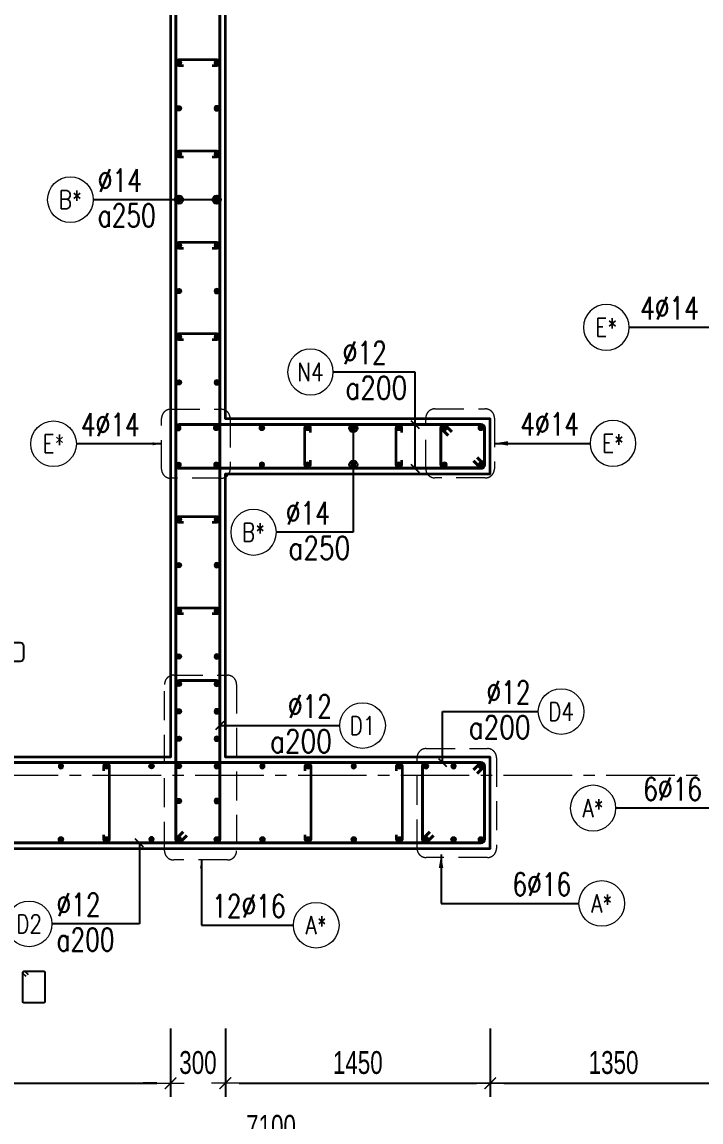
# Model space of a CAD drawing. Header units: millimetres. Extents: x 988833 to 1318015, y -9365 to 47591.
# Drawn here: x 1204783 to 1208500, y -1012 to 5008 of the extents above; entities that cross this region are included whole.
import ezdxf
from ezdxf.enums import TextEntityAlignment as Align

# ---------------------------------------------------------------- set-up
doc = ezdxf.new("R2010")
doc.units = ezdxf.units.MM
doc.header["$MEASUREMENT"] = 0
doc.linetypes.add('HIDDEN2', pattern=[4.7625, 3.175, -1.5875])
doc.linetypes.add('OF_Grid_1$0$CENTER2', pattern=[1.125, 0.75, -0.125, 0.125, -0.125])
doc.layers.get('0').update_dxf_attribs({"lineweight": 20})
doc.layers.get('Defpoints').update_dxf_attribs({"color": 151, "lineweight": 9})
for name, color, linetype, lineweight in [('KC-LEADER', 153, 'Continuous', 18), ('KC-THEP', 6, 'Continuous', 40), ('NDC_S_DIM', 1, 'Continuous', 15), ('NDC_S_HIDDEN', 8, 'HIDDEN2', 13), ('NDC_S_LEADER', 1, 'Continuous', 15), ('NDC_S_REBAR', 4, 'Continuous', 35), ('NDC_S_STIRRUP', 4, 'Continuous', 40), ('NDC_S_VN TEXT', 7, 'Continuous', 20), ('NDC_S_WALL', 6, 'Continuous', 35), ('OF_Grid_1$0$NDC_S_AXIS', 5, 'OF_Grid_1$0$CENTER2', 13)]:
    doc.layers.add(name, color=color, linetype=linetype, lineweight=lineweight)
doc.layers.add('Ligature', color=1, linetype='Continuous')
doc.styles.add('NDC_ARIAL', font='arial.ttf', dxfattribs={"width": 0.85})
doc.styles.add('NDC_DIM', font='', dxfattribs={"width": 0.75})
doc.styles.add('NDC_EN TXT', font='romans.shx', dxfattribs={"width": 0.8})
doc.styles.get('NDC_DIM').set_extended_font_data('Dotum')
doc.dimstyles.new('NDC_1-50', dxfattribs={"dimscale": 50, "dimtxt": 2.5, "dimasz": 1, "dimexe": 1.5, "dimexo": 0, "dimgap": 0.8, "dimtad": 1, "dimdec": 0, "dimdsep": 46, "dimtxsty": 'NDC_ARIAL', "dimblk": 'DIMMARK', "dimcen": 49999.938995, "dimdle": 1.5, "dimclrd": 1, "dimclre": 1, "dimclrt": 3, "dimadec": 0, "dimazin": 0, "dimtfac": 1, "dimtdec": 0, "dimtix": 1, "dimtmove": 2, "dimatfit": 3, "dimfxl": 1, "dimarcsym": 0})
doc.dimstyles.new('NDC_dim_30', dxfattribs={"dimscale": 30, "dimtxt": 2.5, "dimasz": 1.5, "dimexe": 1.5, "dimexo": 2.5, "dimgap": 1, "dimtad": 1, "dimdec": 0, "dimzin": 0, "dimdsep": 46, "dimtxsty": 'NDC_DIM', "dimblk": 'DIMMARK', "dimcen": 0.09, "dimdle": 1.2, "dimclrd": 1, "dimclre": 1, "dimclrt": 3, "dimadec": 0, "dimazin": 0, "dimtfac": 1, "dimtdec": 0, "dimtix": 1, "dimtofl": 0, "dimtmove": 0, "dimatfit": 3, "dimfxl": 6, "dimfxlon": 1, "dimtolj": 1, "dimtzin": 0, "dimarcsym": 0})
doc.dimstyles.new('NDC_dim_50', dxfattribs={"dimscale": 50, "dimtxt": 2.5, "dimasz": 1.5, "dimexe": 1.5, "dimexo": 2.5, "dimgap": 1, "dimtad": 1, "dimdec": 0, "dimzin": 0, "dimdsep": 46, "dimtxsty": 'NDC_DIM', "dimblk": 'DIMMARK', "dimcen": 0.09, "dimdle": 1.2, "dimclrd": 1, "dimclre": 1, "dimclrt": 3, "dimadec": 0, "dimazin": 0, "dimtfac": 1, "dimtdec": 0, "dimtix": 1, "dimtofl": 0, "dimtmove": 0, "dimatfit": 3, "dimfxl": 6, "dimfxlon": 1, "dimtolj": 1, "dimtzin": 0, "dimarcsym": 0})

# ---------------------------------------------------------------- blocks, each defined once
blk = doc.blocks.new('DIMMARK')
at = {"layer": 'NDC_S_DIM', "color": 1}
blk.add_line((-1.5, 0), (1, 0), dxfattribs=at)
at = {"layer": 'NDC_S_DIM', "color": 2, "const_width": 0.1}
blk.add_lwpolyline([(-0.424, -0.424), (0.424, 0.424)], dxfattribs=at)
blk = doc.blocks.new('*U9')
blk.add_circle((2.5, 0), 2.5)
at = {"layer": 'NDC_S_VN TEXT', "color": 3, "style": 'NDC_EN TXT', "width": 0.75}
blk.add_attdef('DK2', text='', height=2.5, dxfattribs=at).set_placement((-0.85, 0.85), align=Align.RIGHT)
at = {"layer": 'NDC_S_VN TEXT', "color": 7, "style": 'NDC_EN TXT', "width": 0.8}
blk.add_attdef('SH3', text='', height=2, dxfattribs=at).set_placement((2.5, 0), align=Align.MIDDLE)
blk = doc.blocks.new('THEP')
at = {"layer": 'KC-LEADER', "color": 6}
blk.add_circle((0, 0), 14, dxfattribs=at)
at = {"layer": 'KC-THEP'}
for p, q in [((-14, 0), (14, 0)), ((9.9, 9.9), (-9.9, -9.9)), ((-9.9, 9.9), (9.9, -9.9)), ((0, 14), (0, -14))]:
    blk.add_line(p, q, dxfattribs=at)
blk = doc.blocks.new('*U11')
blk.add_circle((-2.5, 0), 2.5)
at = {"layer": 'NDC_S_VN TEXT', "color": 3, "style": 'NDC_EN TXT', "width": 0.75}
for tag, p in [('DK1', (0.5, 0.85)), ('KC1', (0.5, -2.97))]:
    blk.add_attdef(tag, p, '', height=2.5, dxfattribs=at)
at = {"layer": 'NDC_S_VN TEXT', "color": 7, "style": 'NDC_EN TXT', "width": 0.8}
blk.add_attdef('SH2', text='', height=2, dxfattribs=at).set_placement((-2.5, 0), align=Align.MIDDLE)
blk = doc.blocks.new('*U10')
blk.add_circle((2.5, 0), 2.5)
at = {"layer": 'NDC_S_VN TEXT', "color": 3, "style": 'NDC_EN TXT'}
for tag, width, p in [('DK2', 0.75, (-0.85, 0.85)), ('KC2', 0.8, (-0.85, -2.97))]:
    blk.add_attdef(tag, text='', height=2.5, dxfattribs=dict(at, width=width)).set_placement(p, align=Align.RIGHT)
at = {"layer": 'NDC_S_VN TEXT', "color": 7, "style": 'NDC_EN TXT', "width": 0.8}
blk.add_attdef('SH3', text='', height=2, dxfattribs=at).set_placement((2.5, 0), align=Align.MIDDLE)
blk = doc.blocks.new('*U1293')
at = {"layer": 'KC-THEP', "rotation": 9.668564436380946}
blk.add_blockref('THEP', (0, 100.3), dxfattribs=at)
at = {"layer": 'KC-THEP', "xscale": -1, "rotation": 170.331435563619}
blk.add_blockref('THEP', (0, -100.3), dxfattribs=at)
blk = doc.blocks.new('*U1292')
at = {"layer": 'NDC_S_HIDDEN', "color": 0, "linetype": 'ByBlock', "lineweight": -2, "transparency": 16777216}
for p in [(0, 0), (250, 0), (500, 0), (750, 0), (1000, 0), (1250, 0)]:
    blk.add_blockref('*U1293', p, dxfattribs=at)
blk = doc.blocks.new('*U13')
blk.add_circle((-2.5, 0), 2.5)
at = {"layer": 'NDC_S_VN TEXT', "color": 3, "style": 'NDC_EN TXT', "width": 0.75}
blk.add_attdef('DK1', (0.5, 0.85), '', height=2.5, dxfattribs=at)
at = {"layer": 'NDC_S_VN TEXT', "color": 7, "style": 'NDC_EN TXT', "width": 0.8}
blk.add_attdef('SH2', text='', height=2, dxfattribs=at).set_placement((-2.5, 0), align=Align.MIDDLE)
blk = doc.blocks.new('*D1299')
at = {"layer": 'Defpoints', "color": 0, "transparency": 16777216}
for p in [(1202596.5, 485.6), (1209696.3, -336), (1202596.5, -1148.8)]:
    blk.add_point(p, dxfattribs=at)
at = {"layer": 'NDC_S_DIM', "color": 1, "lineweight": -2, "transparency": 16777216}
for p, q in [((1202596.5, -848.8), (1202596.5, -1223.8)), ((1209696.3, -848.8), (1209696.3, -1223.8)), ((1209621.3, -1148.8), (1202671.5, -1148.8))]:
    blk.add_line(p, q, dxfattribs=at)
at = {"layer": 'NDC_S_DIM', "color": 1, "lineweight": -2, "transparency": 16777216, "xscale": 75, "yscale": 75, "zscale": 75, "rotation": 180}
blk.add_blockref('DIMMARK', (1202596.5, -1148.8), dxfattribs=at)
at = {"layer": 'NDC_S_DIM', "color": 1, "lineweight": -2, "transparency": 16777216, "xscale": 75, "yscale": 75, "zscale": 75}
blk.add_blockref('DIMMARK', (1209696.3, -1148.8), dxfattribs=at)
at = {"layer": 'NDC_S_DIM', "color": 3, "transparency": 16777216, "insert": (1206146.4, -1036.2), "char_height": 125, "attachment_point": 5, "style": 'NDC_DIM'}
blk.add_mtext('\\A1;7100', dxfattribs=at)
blk = doc.blocks.new('*D1323')
at = {"layer": 'Defpoints', "color": 0, "ltscale": 200, "transparency": 16777216}
for p in [(1205596.5, 985.6), (1202896.5, 485.6), (1205596.5, -799.6)]:
    blk.add_point(p, dxfattribs=at)
at = {"layer": 'NDC_S_DIM', "color": 1, "lineweight": -2, "ltscale": 200, "transparency": 16777216}
for p, q in [((1202896.5, -499.6), (1202896.5, -874.6)), ((1205596.5, -499.6), (1205596.5, -874.6)), ((1202971.5, -799.6), (1205521.5, -799.6))]:
    blk.add_line(p, q, dxfattribs=at)
at = {"layer": 'NDC_S_DIM', "color": 1, "lineweight": -2, "ltscale": 200, "transparency": 16777216, "xscale": 75, "yscale": 75, "zscale": 75, "rotation": 180}
blk.add_blockref('DIMMARK', (1202896.5, -799.6), dxfattribs=at)
at = {"layer": 'NDC_S_DIM', "color": 1, "lineweight": -2, "ltscale": 200, "transparency": 16777216, "xscale": 75, "yscale": 75, "zscale": 75}
blk.add_blockref('DIMMARK', (1205596.5, -799.6), dxfattribs=at)
at = {"layer": 'NDC_S_DIM', "color": 3, "ltscale": 200, "transparency": 16777216, "insert": (1204246.5, -687), "char_height": 125, "attachment_point": 5, "style": 'NDC_DIM'}
blk.add_mtext('\\A1;2700', dxfattribs=at)
blk = doc.blocks.new('*D1324')
at = {"layer": 'Defpoints', "color": 0, "ltscale": 200, "transparency": 16777216}
for p in [(1205596.5, 985.6), (1205896.5, 985.6), (1205896.5, -799.6)]:
    blk.add_point(p, dxfattribs=at)
at = {"layer": 'NDC_S_DIM', "color": 1, "lineweight": -2, "ltscale": 200, "transparency": 16777216}
for p, q in [((1205596.5, -499.6), (1205596.5, -874.6)), ((1205896.5, -499.6), (1205896.5, -874.6)), ((1205521.5, -799.6), (1205446.5, -799.6)), ((1205971.5, -799.6), (1206046.5, -799.6))]:
    blk.add_line(p, q, dxfattribs=at)
at = {"layer": 'NDC_S_DIM', "color": 1, "lineweight": -2, "ltscale": 200, "transparency": 16777216, "xscale": 75, "yscale": 75, "zscale": 75}
blk.add_blockref('DIMMARK', (1205596.5, -799.6), dxfattribs=at)
at = {"layer": 'NDC_S_DIM', "color": 1, "lineweight": -2, "ltscale": 200, "transparency": 16777216, "xscale": 75, "yscale": 75, "zscale": 75, "rotation": 180}
blk.add_blockref('DIMMARK', (1205896.5, -799.6), dxfattribs=at)
at = {"layer": 'NDC_S_DIM', "color": 3, "ltscale": 200, "transparency": 16777216, "insert": (1205746.5, -687), "char_height": 125, "attachment_point": 5, "style": 'NDC_DIM'}
blk.add_mtext('\\A1;300', dxfattribs=at)
blk = doc.blocks.new('*D1325')
at = {"layer": 'Defpoints', "color": 0, "ltscale": 200, "transparency": 16777216}
for p in [(1205896.5, 985.6), (1207346.5, 985.6), (1207346.5, -799.6)]:
    blk.add_point(p, dxfattribs=at)
at = {"layer": 'NDC_S_DIM', "color": 1, "lineweight": -2, "ltscale": 200, "transparency": 16777216}
for p, q in [((1205896.5, -499.6), (1205896.5, -874.6)), ((1207346.5, -499.6), (1207346.5, -874.6)), ((1205971.5, -799.6), (1207271.5, -799.6))]:
    blk.add_line(p, q, dxfattribs=at)
at = {"layer": 'NDC_S_DIM', "color": 1, "lineweight": -2, "ltscale": 200, "transparency": 16777216, "xscale": 75, "yscale": 75, "zscale": 75, "rotation": 180}
blk.add_blockref('DIMMARK', (1205896.5, -799.6), dxfattribs=at)
at = {"layer": 'NDC_S_DIM', "color": 1, "lineweight": -2, "ltscale": 200, "transparency": 16777216, "xscale": 75, "yscale": 75, "zscale": 75}
blk.add_blockref('DIMMARK', (1207346.5, -799.6), dxfattribs=at)
at = {"layer": 'NDC_S_DIM', "color": 3, "ltscale": 200, "transparency": 16777216, "insert": (1206621.5, -687), "char_height": 125, "attachment_point": 5, "style": 'NDC_DIM'}
blk.add_mtext('\\A1;1450', dxfattribs=at)
blk = doc.blocks.new('*D1326')
at = {"layer": 'Defpoints', "color": 0, "ltscale": 200, "transparency": 16777216}
for p in [(1207346.5, 985.6), (1208696.5, 948.4), (1208696.5, -799.6)]:
    blk.add_point(p, dxfattribs=at)
at = {"layer": 'NDC_S_DIM', "color": 1, "lineweight": -2, "ltscale": 200, "transparency": 16777216}
for p, q in [((1207346.5, -499.6), (1207346.5, -874.6)), ((1208696.5, -499.6), (1208696.5, -874.6)), ((1207421.5, -799.6), (1208621.5, -799.6))]:
    blk.add_line(p, q, dxfattribs=at)
at = {"layer": 'NDC_S_DIM', "color": 1, "lineweight": -2, "ltscale": 200, "transparency": 16777216, "xscale": 75, "yscale": 75, "zscale": 75, "rotation": 180}
blk.add_blockref('DIMMARK', (1207346.5, -799.6), dxfattribs=at)
at = {"layer": 'NDC_S_DIM', "color": 1, "lineweight": -2, "ltscale": 200, "transparency": 16777216, "xscale": 75, "yscale": 75, "zscale": 75}
blk.add_blockref('DIMMARK', (1208696.5, -799.6), dxfattribs=at)
at = {"layer": 'NDC_S_DIM', "color": 3, "ltscale": 200, "transparency": 16777216, "insert": (1208021.5, -687), "char_height": 125, "attachment_point": 5, "style": 'NDC_DIM'}
blk.add_mtext('\\A1;1350', dxfattribs=at)

msp = doc.modelspace()

# ---------------------------------------------------------------- linework, layer by layer
at = {"layer": 'Ligature', "elevation": 0}
msp.add_lwpolyline([(1204623.3, 1612.5), (1204773.5, 1612.5, -0.414214), (1204791.1, 1594.9), (1204791.1, 1525.8, -0.414214), (1204773.5, 1508.2), (1204285.3, 1508.2)], format="xyb", dxfattribs=at)
at = {"layer": 'Ligature'}
msp.add_lwpolyline([(1204806, -216.2), (1204790.1, -200.3, -0.668179), (1204795.9, -186.3), (1204900.5, -186.3, -0.414214), (1204908.6, -194.5), (1204908.6, -351.6, -0.414214), (1204900.5, -359.8), (1204795.9, -359.8, -0.414214), (1204787.7, -351.6), (1204787.7, -194.5, -0.668179), (1204801.6, -188.7), (1204817.6, -204.7)], format="xyb", dxfattribs=at)
at = {"layer": 'NDC_S_HIDDEN', "ltscale": 50}
for points in [[(1207043.7, 2890.7), (1207319.6, 2890.7, -0.414214), (1207369.6, 2840.7), (1207369.6, 2563.2, -0.414214), (1207319.6, 2513.2), (1207043.7, 2513.2, -0.414214), (1206993.7, 2563.2), (1206993.7, 2840.7, -0.414214)], [(1205597.3, 2888.5), (1205873.1, 2888.5, -0.414214), (1205923.1, 2838.5), (1205923.1, 2561, -0.414214), (1205873.1, 2511), (1205597.3, 2511, -0.414214), (1205547.3, 2561), (1205547.3, 2838.5, -0.414214)], [(1205908.1, 422.2), (1205613.7, 422.2, -0.414214), (1205563.7, 472.2), (1205563.7, 1383.2, -0.414214), (1205613.7, 1433.2), (1205908.1, 1433.2, -0.414214), (1205958.1, 1383.2), (1205958.1, 472.2, -0.414214)], [(1206995.7, 1031.8), (1207330.9, 1031.8, -0.414214), (1207380.9, 981.8), (1207380.9, 485.6, -0.414214), (1207330.9, 435.6), (1206995.7, 435.6, -0.414214), (1206945.7, 485.6), (1206945.7, 981.8, -0.414214)]]:
    msp.add_lwpolyline(points, format="xyb", close=True, dxfattribs=at)
at = {"layer": 'NDC_S_REBAR'}
for points in [[(1205824.2, 4770.6), (1205849.2, 4770.6, 1), (1205849.2, 4800.6), (1205642.2, 4800.6, 1), (1205642.2, 4770.6), (1205667.2, 4770.6)], [(1205824.2, 4270.6), (1205849.2, 4270.6, 1), (1205849.2, 4300.6), (1205642.2, 4300.6, 1), (1205642.2, 4270.6), (1205667.2, 4270.6)], [(1205824.2, 3770.6), (1205849.2, 3770.6, 1), (1205849.2, 3800.6), (1205642.2, 3800.6, 1), (1205642.2, 3770.6), (1205667.2, 3770.6)], [(1205824.2, 3270.6), (1205849.2, 3270.6, 1), (1205849.2, 3300.6), (1205642.2, 3300.6, 1), (1205642.2, 3270.6), (1205667.2, 3270.6)], [(1206361.7, 2610.9), (1206361.7, 2585.9, -1), (1206331.7, 2585.9), (1206331.7, 2785.9, -1), (1206361.7, 2785.9), (1206361.7, 2760.9)], [(1206861.7, 2610.9), (1206861.7, 2585.9, -1), (1206831.7, 2585.9), (1206831.7, 2785.9, -1), (1206861.7, 2785.9), (1206861.7, 2760.9)], [(1205824.2, 2270.6), (1205849.2, 2270.6, 1), (1205849.2, 2300.6), (1205642.2, 2300.6, 1), (1205642.2, 2270.6), (1205667.2, 2270.6)], [(1205824.2, 1770.6), (1205849.2, 1770.6, 1), (1205849.2, 1800.6), (1205642.2, 1800.6, 1), (1205642.2, 1770.6), (1205667.2, 1770.6)], [(1205231.3, 910.6), (1205231.3, 935.6, -1), (1205261.3, 935.6), (1205261.3, 535.6, -1), (1205231.3, 535.6), (1205231.3, 560.6)], [(1206334.2, 910.6), (1206334.2, 935.6, -1), (1206364.2, 935.6), (1206364.2, 535.6, -1), (1206334.2, 535.6), (1206334.2, 560.6)], [(1206834.2, 910.6), (1206834.2, 935.6, -1), (1206864.2, 935.6), (1206864.2, 535.6, -1), (1206834.2, 535.6), (1206834.2, 560.6)]]:
    msp.add_lwpolyline(points, format="xyb", dxfattribs=at)
at = {"layer": 'NDC_S_STIRRUP'}
for points in [[(1205665.7, 575.6), (1205625.7, 535.6, 0.414214), (1205645.7, 515.6), (1205845.7, 515.6, 0.414214), (1205865.7, 535.6), (1205865.7, 12835.6, 0.414214), (1205845.7, 12855.6), (1205645.7, 12855.6, 0.414214), (1205625.7, 12835.6), (1205625.7, 535.6, 0.414214), (1205645.7, 515.6), (1205685.7, 555.6)], [(1207255.7, 2605.6), (1207295.7, 2565.6, 0.414214), (1207315.7, 2585.6), (1207315.7, 2785.6, 0.414214), (1207295.7, 2805.6), (1205645.7, 2805.6, 0.414214), (1205625.7, 2785.6), (1205625.7, 2585.6, 0.414358), (1205645.7, 2565.6), (1207295.7, 2565.6, 0.414214), (1207315.7, 2585.6), (1207275.7, 2625.6)], [(1207115.7, 2745.6), (1207075.7, 2785.6, -0.414214), (1207095.7, 2805.6), (1207295.7, 2805.6, -0.414214), (1207315.7, 2785.6), (1207315.7, 2587.8, -0.414214), (1207295.7, 2567.8), (1207095.7, 2567.8, -0.414214), (1207075.7, 2587.8), (1207075.7, 2785.6, -0.414214), (1207095.7, 2805.6), (1207135.7, 2765.6)], [(1205665.7, 575.6), (1205625.7, 535.6, 0.414214), (1205645.7, 515.6), (1205845.7, 515.6, 0.414214), (1205865.7, 535.6), (1205865.7, 1384.2, 0.414214), (1205845.7, 1404.2), (1205645.7, 1404.2, 0.414214), (1205625.7, 1384.2), (1205625.7, 535.6, 0.414214), (1205645.7, 515.6), (1205685.7, 555.6)], [(1207255.7, 915.6), (1207295.7, 955.6, -0.414214), (1207315.7, 935.6), (1207315.7, 535.6, -0.414214), (1207295.7, 515.6), (1202645.7, 515.6, -0.414214), (1202625.7, 535.6), (1202625.7, 935.6, -0.414214), (1202645.7, 955.6), (1207295.7, 955.6, -0.414214), (1207315.7, 935.6), (1207275.7, 895.6)], [(1207015.7, 575.6), (1206975.7, 535.6, 0.414214), (1206995.7, 515.6), (1207295.7, 515.6, 0.414214), (1207315.7, 535.6), (1207315.7, 935.6, 0.414214), (1207295.7, 955.6), (1206995.7, 955.6, 0.414214), (1206975.7, 935.6), (1206975.7, 535.6, 0.414214), (1206995.7, 515.6), (1207035.7, 555.6)]]:
    msp.add_lwpolyline(points, format="xyb", dxfattribs=at)
at = {"layer": 'NDC_S_WALL', "ltscale": 200}
for points in [[(1205596.5, 12385.6), (1205596.5, 985.6), (1202896.5, 985.6), (1202896.5, 985.6), (1202896.5, 1635.6)], [(1202596.5, 1635.6), (1202596.5, 485.6), (1202596.5, 485.6), (1207346.5, 485.6), (1207346.5, 485.6), (1207346.5, 985.6), (1207346.5, 985.6), (1205896.5, 985.6), (1205896.5, 2535.6), (1205896.5, 2535.6), (1207346.5, 2535.6), (1207346.5, 2835.6), (1205896.5, 2835.6), (1205896.5, 2835.6), (1205896.5, 9885.6)]]:
    msp.add_lwpolyline(points, dxfattribs=at)
at = {"layer": 'OF_Grid_1$0$NDC_S_AXIS', "ltscale": 500}
msp.add_line((1200669.3, 885.6), (1214497.1, 885.6), dxfattribs=at)

# ---------------------------------------------------------------- block references
at = {"layer": 'KC-THEP'}
for p, rotation in [((1205642.2, 4785.6), 189.6685644363809), ((1205642.2, 4535.6), 189.6685644363809), ((1205642.2, 4285.6), 189.6685644363809), ((1205642.2, 4035.6), 189.6685644363809), ((1205642.2, 3785.6), 189.6685644363809), ((1205642.2, 3535.6), 189.6685644363809), ((1205642.2, 3285.6), 189.6685644363809), ((1205642.2, 3035.6), 189.6685644363809), ((1207295.7, 2785.6), 9.668564436380946), ((1205639.7, 2585.3), 189.6685644363809), ((1205642.2, 2285.6), 189.6685644363809), ((1205642.2, 2035.6), 189.6685644363809), ((1205642.2, 1785.6), 189.6685644363809), ((1205642.2, 1535.6), 189.6685644363809), ((1205642.2, 1385.6), 189.6685644363809), ((1205642.2, 1235.6), 189.6685644363809), ((1205642.2, 1085.6), 189.6685644363809), ((1205492.2, 935.6), 189.6685644363809), ((1205642.2, 935.6), 189.6685644363809), ((1205642.2, 744.9), 189.6685644363809), ((1204996.3, 535.6), 9.668564436380946), ((1205246.3, 535.6), 9.668564436380946), ((1205849.2, 535.6), 9.668564436380946), ((1206099.2, 535.6), 9.668564436380946), ((1206349.2, 535.6), 9.668564436380946), ((1206599.2, 535.6), 9.668564436380946), ((1206849.2, 535.6), 9.668564436380946), ((1206995.7, 535.6), 9.668564436380946), ((1207145.7, 535.6), 9.668564436380946), ((1207295.7, 535.6), 9.668564436380946)]:
    msp.add_blockref('THEP', p, dxfattribs=dict(at, rotation=rotation))
at = {"layer": 'KC-THEP', "xscale": -1}
for p, rotation in [((1205849.2, 4785.6), 170.331435563619), ((1205849.2, 4535.6), 170.331435563619), ((1205849.2, 4285.6), 170.331435563619), ((1205849.2, 4035.6), 170.331435563619), ((1205849.2, 3785.6), 170.331435563619), ((1205849.2, 3535.6), 170.331435563619), ((1205849.2, 3285.6), 170.331435563619), ((1205849.2, 3035.6), 170.331435563619), ((1205639.7, 2785.9), 350.3314355636191), ((1207295.7, 2585), 170.331435563619), ((1205849.2, 2285.6), 170.331435563619), ((1205849.2, 2035.6), 170.331435563619), ((1205849.2, 1785.6), 170.331435563619), ((1205849.2, 1535.6), 170.331435563619), ((1205849.2, 1385.6), 170.331435563619), ((1205849.2, 1235.6), 170.331435563619), ((1205849.2, 1085.6), 170.331435563619), ((1204996.3, 935.6), 170.331435563619), ((1205246.3, 935.6), 170.331435563619), ((1205849.2, 935.6), 170.331435563619), ((1206099.2, 935.6), 170.331435563619), ((1206349.2, 935.6), 170.331435563619), ((1206599.2, 935.6), 170.331435563619), ((1206849.2, 935.6), 170.331435563619), ((1206995.7, 935.6), 170.331435563619), ((1207145.7, 935.6), 170.331435563619), ((1207295.7, 935.6), 170.331435563619), ((1205849.2, 744.9), 170.331435563619), ((1205492.2, 535.6), 350.3314355636191), ((1205642.2, 535.6), 350.3314355636191)]:
    msp.add_blockref('THEP', p, dxfattribs=dict(at, rotation=rotation))
at = {"layer": 'NDC_S_HIDDEN'}
msp.add_blockref('*U1292', (1205846.7, 2685.6), dxfattribs=at)
at = {"layer": 'NDC_S_VN TEXT', "xscale": 50, "yscale": 50, "zscale": 50}
for name, p, values in [('*U11', (1205173.2, 4035.6), {'SH2': 'B*', 'DK1': '%%C14', 'KC1': 'a250'}), ('*U13', (1205080.9, 2699.8), {'SH2': 'E*', 'DK1': '4%%C14'}), ('*U10', (1207609.6, 1234.3), {'SH3': 'D4', 'DK2': '%%C12', 'KC2': 'a200'}), ('*U10', (1206522.5, 1157.6), {'SH3': 'D1', 'DK2': '%%C12', 'KC2': 'a200'}), ('*U9', (1207832, 184.1), {'SH3': 'A*', 'DK2': '6%%C16'}), ('*U11', (1204947.3, 72.4), {'SH2': 'D2', 'DK1': '%%C12', 'KC1': 'a200'}), ('*U9', (1206268.9, 65.3), {'SH3': 'A*', 'DK2': '12%%C16'})]:
    msp.add_blockref(name, p, dxfattribs=at).add_auto_attribs(values)
at = {"layer": 'NDC_S_VN TEXT'}
ref = msp.add_blockref('*U9', (1208106.9, 3337), dxfattribs=dict(at, xscale=-50, yscale=50, zscale=50))
ref.add_attrib('SH3', 'E*', dxfattribs={"color": 7, "height": 100, "style": 'NDC_EN TXT', "width": 0.8}).set_placement((1207981.9, 3337), align=Align.MIDDLE)
ref.add_attrib('DK2', '4%%C14', dxfattribs={"color": 3, "height": 125, "style": 'NDC_EN TXT', "width": 0.75}).set_placement((1208488.6, 3379.3), align=Align.RIGHT)
ref = msp.add_blockref('*U10', (1206487.6, 3092.5), dxfattribs=dict(at, xscale=-50, yscale=50, zscale=50))
ref.add_attrib('SH3', 'N4', dxfattribs={"color": 7, "height": 100, "style": 'NDC_EN TXT', "width": 0.8}).set_placement((1206362.6, 3092.5), align=Align.MIDDLE)
ref.add_attrib('DK2', '%%C12', dxfattribs={"color": 3, "height": 125, "style": 'NDC_EN TXT', "width": 0.75}).set_placement((1206780.1, 3134.7), align=Align.RIGHT)
ref.add_attrib('KC2', 'a200', dxfattribs={"color": 3, "height": 125, "style": 'NDC_EN TXT', "width": 0.8}).set_placement((1206892, 2943.8), align=Align.RIGHT)
ref = msp.add_blockref('*U13', (1207893.5, 2702), dxfattribs=dict(at, xscale=-50, yscale=50, zscale=50))
ref.add_attrib('SH2', 'E*', dxfattribs={"color": 7, "height": 100, "style": 'NDC_EN TXT', "width": 0.8}).set_placement((1208018.5, 2702), align=Align.MIDDLE)
ref.add_attrib('DK1', '4%%C14', (1207511.4, 2744.2), dxfattribs={"color": 3, "height": 125, "style": 'NDC_EN TXT', "width": 0.75})
ref = msp.add_blockref('*U10', (1206176.1, 2215.6), dxfattribs=dict(at, xscale=-50, yscale=50, zscale=50))
ref.add_attrib('SH3', 'B*', dxfattribs={"color": 7, "height": 100, "style": 'NDC_EN TXT', "width": 0.8}).set_placement((1206051.1, 2215.6), align=Align.MIDDLE)
ref.add_attrib('DK2', '%%C14', dxfattribs={"color": 3, "height": 125, "style": 'NDC_EN TXT', "width": 0.75}).set_placement((1206468.6, 2257.9), align=Align.RIGHT)
ref.add_attrib('KC2', 'a250', dxfattribs={"color": 3, "height": 125, "style": 'NDC_EN TXT', "width": 0.8}).set_placement((1206580.5, 2067), align=Align.RIGHT)
ref = msp.add_blockref('*U9', (1208034.5, 705.8), dxfattribs=dict(at, xscale=-50, yscale=50, zscale=50))
ref.add_attrib('SH3', 'A*', dxfattribs={"color": 7, "height": 100, "style": 'NDC_EN TXT', "width": 0.8}).set_placement((1207909.5, 705.8), align=Align.MIDDLE)
ref.add_attrib('DK2', '6%%C16', dxfattribs={"color": 3, "height": 125, "style": 'NDC_EN TXT', "width": 0.75}).set_placement((1208505.6, 748), align=Align.RIGHT)

# ---------------------------------------------------------------- dimensions: what is measured, and where the dimension line sits
at = {"layer": 'NDC_S_DIM', "ltscale": 200}
for base, p1, p2, picture, middle in [((1205596.5, -799.6), (1202896.5, 485.6), (1205596.5, 985.6), '*D1323', (1204246.5, -687)), ((1205896.5, -799.6), (1205596.5, 985.6), (1205896.5, 985.6), '*D1324', (1205746.5, -687)), ((1207346.5, -799.6), (1205896.5, 985.6), (1207346.5, 985.6), '*D1325', (1206621.5, -687)), ((1208696.5, -799.6), (1207346.5, 985.6), (1208696.5, 948.4), '*D1326', (1208021.5, -687))]:
    dim = msp.add_linear_dim(base=base, p1=p1, p2=p2, angle=180, dimstyle='NDC_dim_50', override={"dimtmove": 1}, dxfattribs=at)
    dim.commit()
    dim.dimension.update_dxf_attribs({"geometry": picture, "text_midpoint": middle})
at = {"layer": 'NDC_S_DIM'}
dim = msp.add_linear_dim(base=(1202596.5, -1148.8), p1=(1209696.3, -336), p2=(1202596.5, 485.6), angle=180, dimstyle='NDC_dim_50', override={"dimtmove": 1}, dxfattribs=at)
dim.commit()
dim.dimension.update_dxf_attribs({"geometry": '*D1299', "text_midpoint": (1206146.4, -1036.2)})

# ---------------------------------------------------------------- leaders
at = {"layer": 'NDC_S_LEADER'}
for points, dimstyle, override in [([(1205849.2, 4035.6), (1205173.2, 4035.6)], 'NDC_dim_30', {"dimtad": 0, "dimldrblk": 'Origin'}), ([(1205642.2, 4035.6), (1205173.2, 4035.6)], 'NDC_dim_30', {"dimtad": 0, "dimldrblk": 'Origin'}), ([(1208645.7, 3336.9), (1208106.9, 3336.9)], 'NDC_dim_50', {"dimgap": 1, "dimtad": 0}), ([(1206935, 2565.6), (1206935, 3092.3), (1206487.6, 3092.3)], 'NDC_dim_30', {"dimgap": 1, "dimtad": 0, "dimldrblk": 'Oblique'}), ([(1206935, 2805.6), (1206935, 3092.3), (1206487.6, 3092.3)], 'NDC_dim_30', {"dimtad": 0, "dimldrblk": 'Oblique'}), ([(1206596.7, 2785.3), (1206596.7, 2215.4), (1206176.1, 2215.4)], 'NDC_dim_30', {"dimgap": 1, "dimtad": 0, "dimldrblk": 'Origin'}), ([(1207369.6, 2702), (1207893.5, 2702)], 'NDC_dim_50', {"dimgap": 1, "dimtad": 0}), ([(1206596.7, 2585.3), (1206596.7, 2215.4), (1206176.1, 2215.4)], 'NDC_dim_30', {"dimgap": 1, "dimtad": 0, "dimldrblk": 'Origin'}), ([(1207085.1, 955.6), (1207085.1, 1234.3), (1207609.6, 1234.3)], 'NDC_dim_30', {"dimtad": 0, "dimldrblk": 'Oblique'}), ([(1205865.7, 1157.6), (1206522.5, 1157.6)], 'NDC_dim_30', {"dimtad": 0, "dimldrblk": 'Oblique'}), ([(1208662.8, 705.8), (1208034.5, 705.8)], 'NDC_dim_50', {"dimgap": 1, "dimtad": 0}), ([(1205425.8, 515.6), (1205425.8, 72.4), (1204947.3, 72.4)], 'NDC_dim_30', {"dimtad": 0, "dimldrblk": 'Oblique'}), ([(1205765.2, 422.2), (1205765.2, 65.3), (1206268.9, 65.3)], 'NDC_dim_30', {"dimtad": 0}), ([(1207077.4, 452.4), (1207077.4, 183.9), (1207832, 183.9)], 'NDC_dim_50', {"dimgap": 1, "dimtad": 0})]:
    msp.add_leader(points, dimstyle=dimstyle, override=override, dxfattribs=at)
msp.add_leader([(1205549.4, 2699.8), (1205080.9, 2699.8)], dimstyle='NDC_1-50', dxfattribs=at)

doc.saveas('drawing.dxf')
